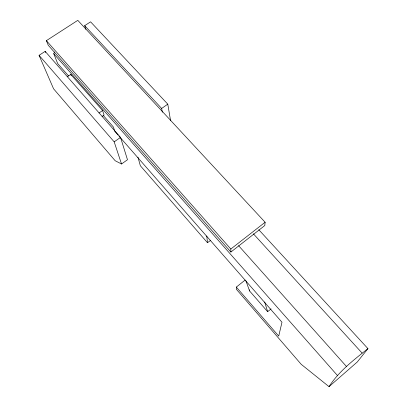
<?xml version="1.0" encoding="UTF-8"?>
<svg xmlns="http://www.w3.org/2000/svg" width="407" height="407" viewBox="0 0 407 407"><rect width="100%" height="100%" fill="white"/><g stroke="black" fill="none" stroke-linecap="round" stroke-linejoin="round"><path stroke-width="0.61" d="M271.062 308.882L267.648 311.681L249.547 290.929L249.644 289.779M265.12 222.247L264.804 225.514L230.901 252.04L48.24 45.243L46.383 40.654L77.793 20.35L265.12 222.247L230.83 249.033L230.901 252.04M68.574 75.946L57.677 63.538L53.755 53.719L54.619 52.03M245.167 280.036L236.33 287.093L236.34 289.24L301.211 364.316L329.024 386.65C338.914 371.204 353.79 359.951 367.933 348.626L258.791 229.746M367.933 348.626L357.27 361.991L329.024 386.65M137.963 157.224L140.344 165.746L207.499 242.735L210.5 240.415M121.525 163.99L127.483 159.737L120.533 137.388L45.162 51.363L39.067 55.327L53.561 88.782L115.176 160.74L121.525 163.99L114.184 141.855L39.067 55.327M114.184 141.855L120.533 137.388M162.357 112.205L161.655 108.46L167.776 104.156L90.578 21.83L84.687 25.656L85.821 29.284M102.086 116.433L104.095 115.044L102.584 110.526L70.777 74.415L67.277 76.745M99.023 112.978L102.584 110.526M84.687 25.656L161.655 108.46M253.383 233.796L362.067 353.042M238.583 245.66L346.545 366.565M46.383 40.654L230.83 249.033M53.755 53.719L337.291 375.325M103.347 115.573L113.405 127.03L114.784 131.319L118.127 135.139M118.966 136.096L281.985 322.232L278.724 336.08L236.33 287.093M45.162 51.363L45.645 52.523M70.777 74.415L71.184 75.478M245.96 280.896L249.547 290.929M264.667 301.984L267.648 311.681M167.776 104.156L170.584 120.706M206.756 235.994L207.499 242.735"/></g></svg>
